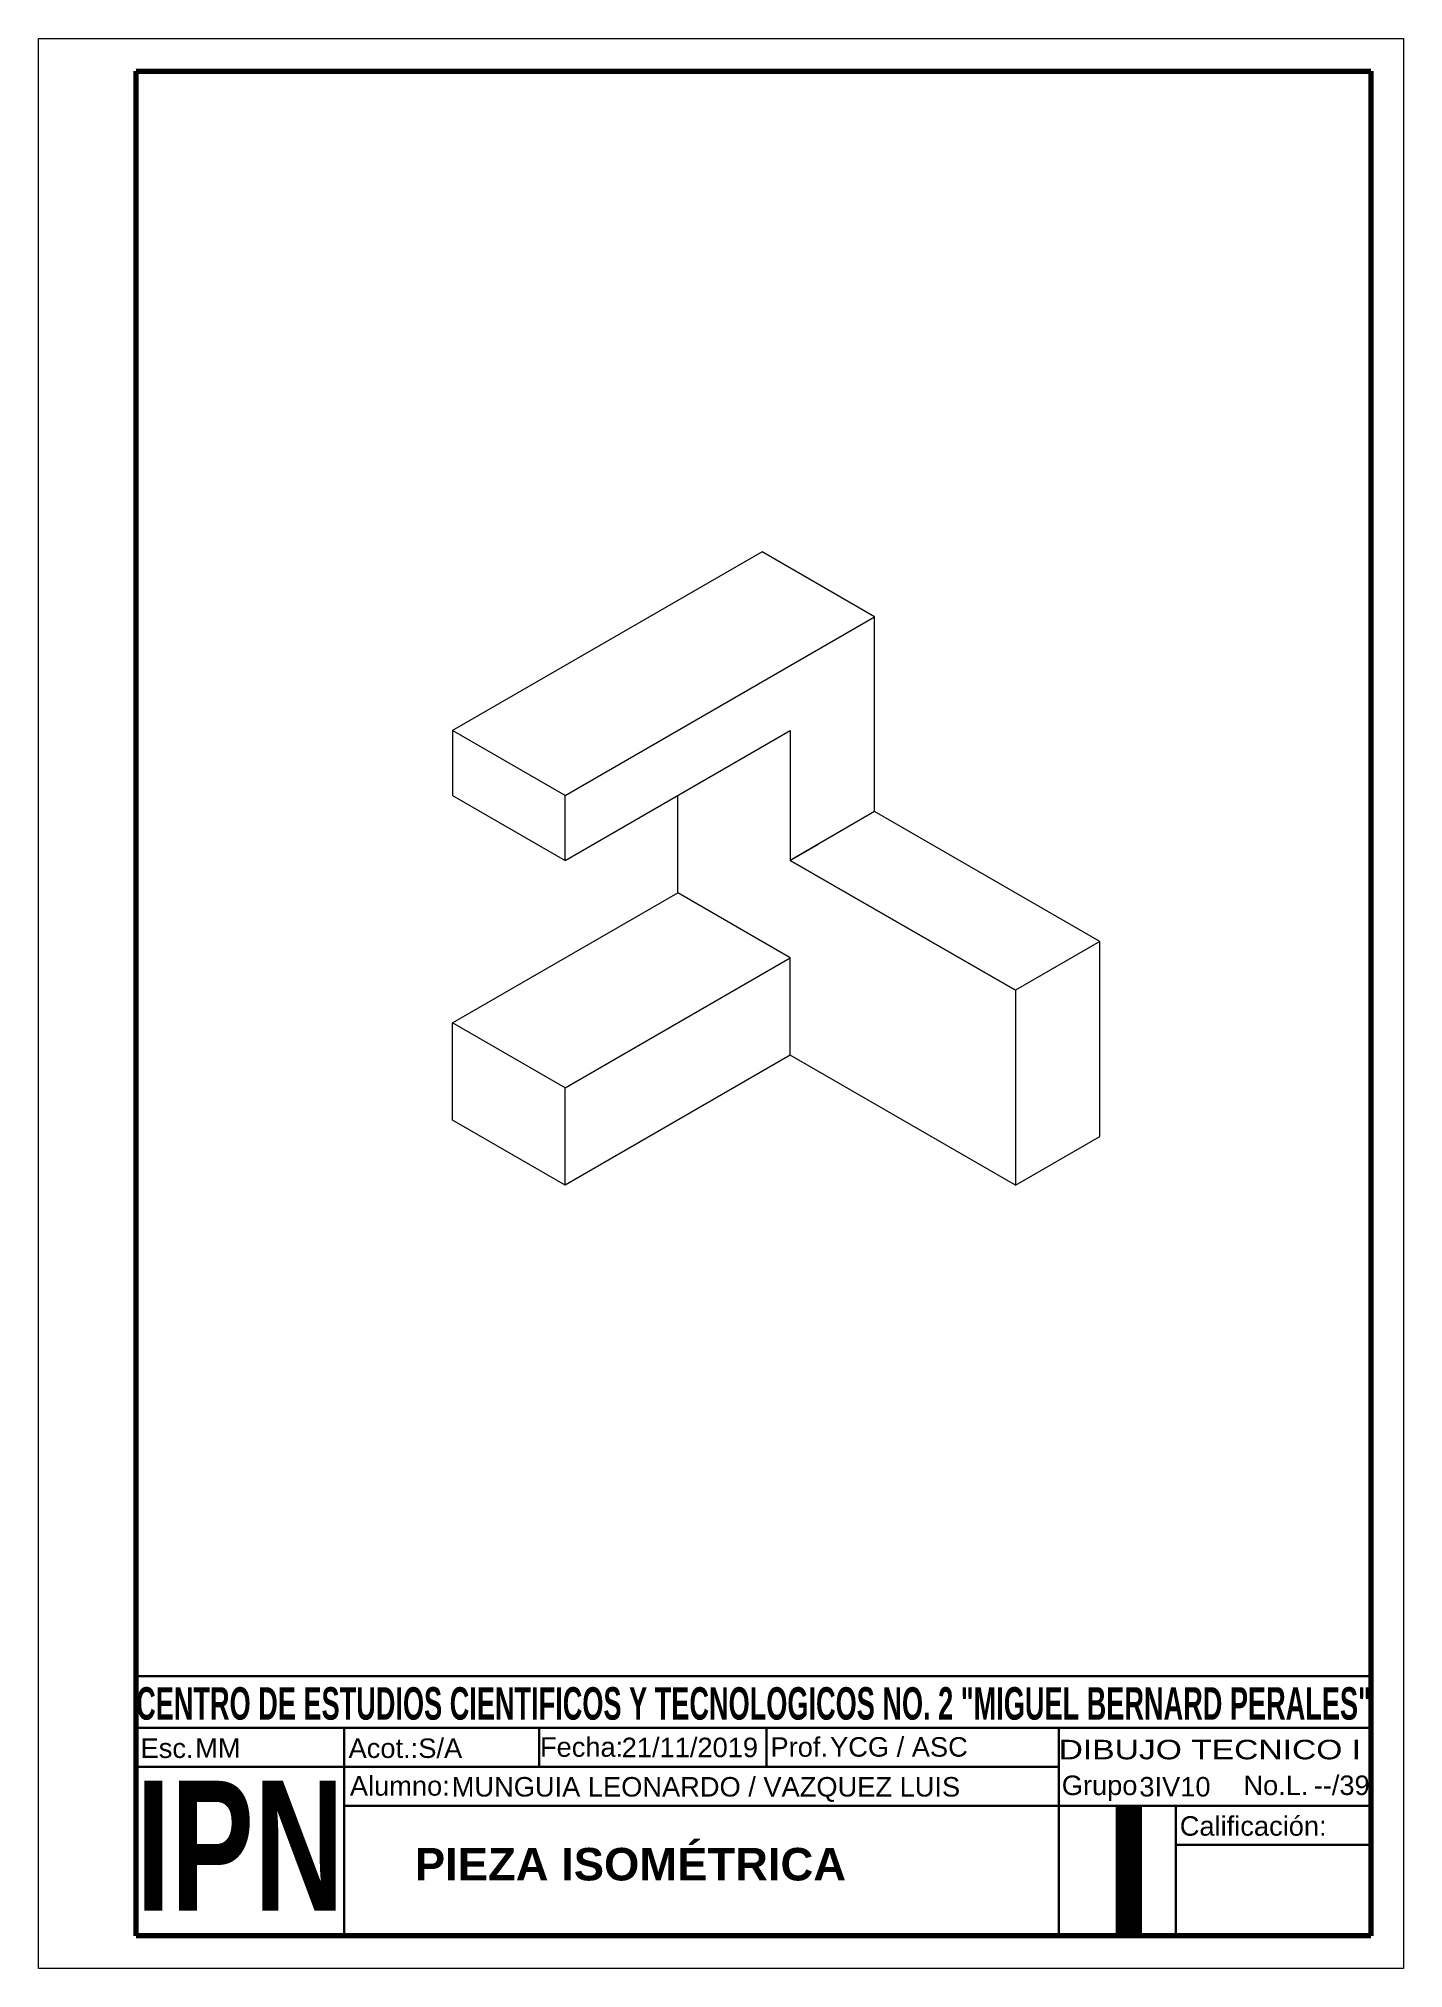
# Model space of a CAD drawing. Header units: millimetres. Extents: x 1632 to 1842, y 1569 to 1866.
import ezdxf
from ezdxf.enums import TextEntityAlignment as Align

# ---------------------------------------------------------------- set-up
doc = ezdxf.new("R2010")
doc.units = ezdxf.units.MM
for name, color, linetype, lineweight in [('Cuadro de Datos', 5, 'Continuous', 30), ('Linea Continua Mediana', 5, 'Continuous', 50), ('Línea Continua Fina', 1, 'Continuous', 5), ('Margen', 4, 'Continuous', 70)]:
    doc.layers.add(name, color=color, linetype=linetype, lineweight=lineweight)
doc.layers.add('Texto', color=1, linetype='Continuous')
doc.styles.add('IPN', font='', dxfattribs={"height": 20})
doc.styles.add('TEXT', font='arial.ttf', dxfattribs={"height": 3})
doc.styles.add('TÍTULO', font='', dxfattribs={"height": 5})
doc.styles.get('IPN').set_extended_font_data('Arial', bold=True)
doc.styles.get('TÍTULO').set_extended_font_data('Arial', bold=True)

# ---------------------------------------------------------------- blocks, each defined once
blk = doc.blocks.new('Cuadro de Datos Hoja A4')
at = {"layer": 'Cuadro de Datos'}
for p, q in [((15, 45), (205, 45)), ((15, 5), (15, 45)), ((205, 45), (205, 5)), ((15, 37), (205, 37)), ((47, 5), (47, 37)), ((77, 31), (77, 37)), ((112, 31), (112, 37)), ((157, 5), (157, 37)), ((15, 31), (157, 31)), ((47, 25), (205, 25)), ((175, 5), (175, 25)), ((175, 19), (205, 19)), ((205, 5), (15, 5))]:
    blk.add_line(p, q, dxfattribs=at)
at = {"layer": 'Línea Continua Fina'}
for p, q in [((0, 297), (210, 297)), ((0, 0), (0, 297)), ((210, 297), (210, 0)), ((210, 0), (0, 0))]:
    blk.add_line(p, q, dxfattribs=at)
at = {"layer": 'Margen'}
for p, q in [((15, 292), (205, 292)), ((15, 5), (15, 292)), ((205, 292), (205, 5)), ((205, 5), (15, 5))]:
    blk.add_line(p, q, dxfattribs=at)
at = {"layer": 'Línea Continua Fina', "color": 0}
for s, height, style, width, p, p2 in [('CENTRO DE ESTUDIOS CIENTIFICOS Y TECNOLOGICOS NO. 2 "MIGUEL BERNARD PERALES"', 5, 'TÍTULO', 0.597732, (15, 38.28), (205, 38.28)), ('DIBUJO TECNICO I', 3, 'TEXT', 1.23367, (156.95, 32.18), (203.48, 32.18)), ('IPN', 20, 'IPN', 0.687053, (15, 8.88), (47, 8.88))]:
    blk.add_text(s, height=height, dxfattribs=dict(at, style=style, width=width)).set_placement(p, p2, align=Align.FIT)
at = {"layer": 'Línea Continua Fina', "color": 0, "style": 'TEXT'}
for s, p in [('Fecha:', (77.14, 32.57)), ('Prof. ', (112.61, 32.57)), ('Esc.', (15.69, 32.39)), ('Acot.:', (47.69, 32.39)), ('Grupo              No.L.      ', (157.43, 26.68)), ('Calificación:', (175.59, 20.42))]:
    blk.add_text(s, height=3, dxfattribs=at).set_placement(p)
at = {"layer": 'Línea Continua Fina', "color": 0, "insert": (163.88, 24.97), "char_height": 20, "attachment_point": 1, "style": 'IPN'}
blk.add_mtext_dynamic_manual_height_columns('I', width=18, gutter_width=15, heights=[0], dxfattribs=at)
at = {"layer": 'Texto', "color": 0, "style": 'TEXT'}
blk.add_text('Alumno:', height=3, dxfattribs=at).set_placement((47.89, 26.59))
at = {"layer": 'Texto'}
for tag, p, height, style in [('ESC', (24.08, 32.42), 3, 'TEXT'), ('ACOT', (58.42, 32.39), 3, 'TEXT'), ('FECHA', (89.72, 32.51), 3, 'TEXT'), ('PROF', (121.78, 32.59), 3, 'TEXT'), ('NO', (196.19, 26.69), 3, 'TEXT'), ('ALUMNO', (63.56, 26.45), 3, 'TEXT'), ('GRUPO', (169.37, 26.46), 3, 'TEXT'), ('CUADRODEREFERENCIAS', (57.89, 13.54), 5, 'TÍTULO')]:
    blk.add_attdef(tag, p, '', height=height, dxfattribs=dict(at, style=style))

msp = doc.modelspace()

# ---------------------------------------------------------------- linework, layer by layer
at = {"layer": 'Línea Continua Fina'}
for p, q in [((1743.01, 1787.5), (1695.38, 1760)), ((1760.33, 1777.5), (1743.01, 1787.5)), ((1712.7, 1750), (1760.33, 1777.5)), ((1760.33, 1747.5), (1760.33, 1777.5)), ((1695.38, 1760), (1695.38, 1750)), ((1712.7, 1750), (1695.38, 1760)), ((1712.7, 1740), (1747.34, 1760)), ((1747.34, 1760), (1747.34, 1740)), ((1695.38, 1750), (1712.7, 1740)), ((1712.7, 1740), (1712.7, 1750)), ((1730.02, 1735), (1730.02, 1750)), ((1760.33, 1747.5), (1747.34, 1740)), ((1794.97, 1727.5), (1760.33, 1747.5)), ((1747.34, 1740), (1751.67, 1742.5)), ((1747.34, 1740), (1781.98, 1720)), ((1781.98, 1720), (1747.34, 1740)), ((1695.38, 1715), (1730.02, 1735)), ((1747.34, 1725), (1730.02, 1735)), ((1794.97, 1727.5), (1781.98, 1720)), ((1794.97, 1697.5), (1794.97, 1727.5)), ((1712.7, 1705), (1747.34, 1725)), ((1747.34, 1710), (1747.34, 1725)), ((1781.98, 1720), (1781.98, 1690)), ((1695.38, 1700), (1695.38, 1715)), ((1712.7, 1705), (1695.38, 1715)), ((1747.34, 1710), (1712.7, 1690)), ((1781.98, 1690), (1747.34, 1710)), ((1781.98, 1690), (1747.34, 1710)), ((1712.7, 1690), (1712.7, 1705)), ((1712.7, 1690), (1695.38, 1700)), ((1781.98, 1690), (1794.97, 1697.5))]:
    msp.add_line(p, q, dxfattribs=at)

# ---------------------------------------------------------------- block references
at = {"layer": 'Linea Continua Mediana'}
msp.add_blockref('Cuadro de Datos Hoja A4', (1631.69, 1569.47), dxfattribs=at).add_auto_attribs({'CUADRODEREFERENCIAS': 'PIEZA ISOMÉTRICA', 'NO': '--/39', 'GRUPO': '3IV10', 'PROF': 'YCG / ASC', 'ACOT': 'S/A', 'ESC': 'MM', 'ALUMNO': 'MUNGUIA LEONARDO / VAZQUEZ LUIS', 'FECHA': '21/11/2019'})

doc.saveas('drawing.dxf')
